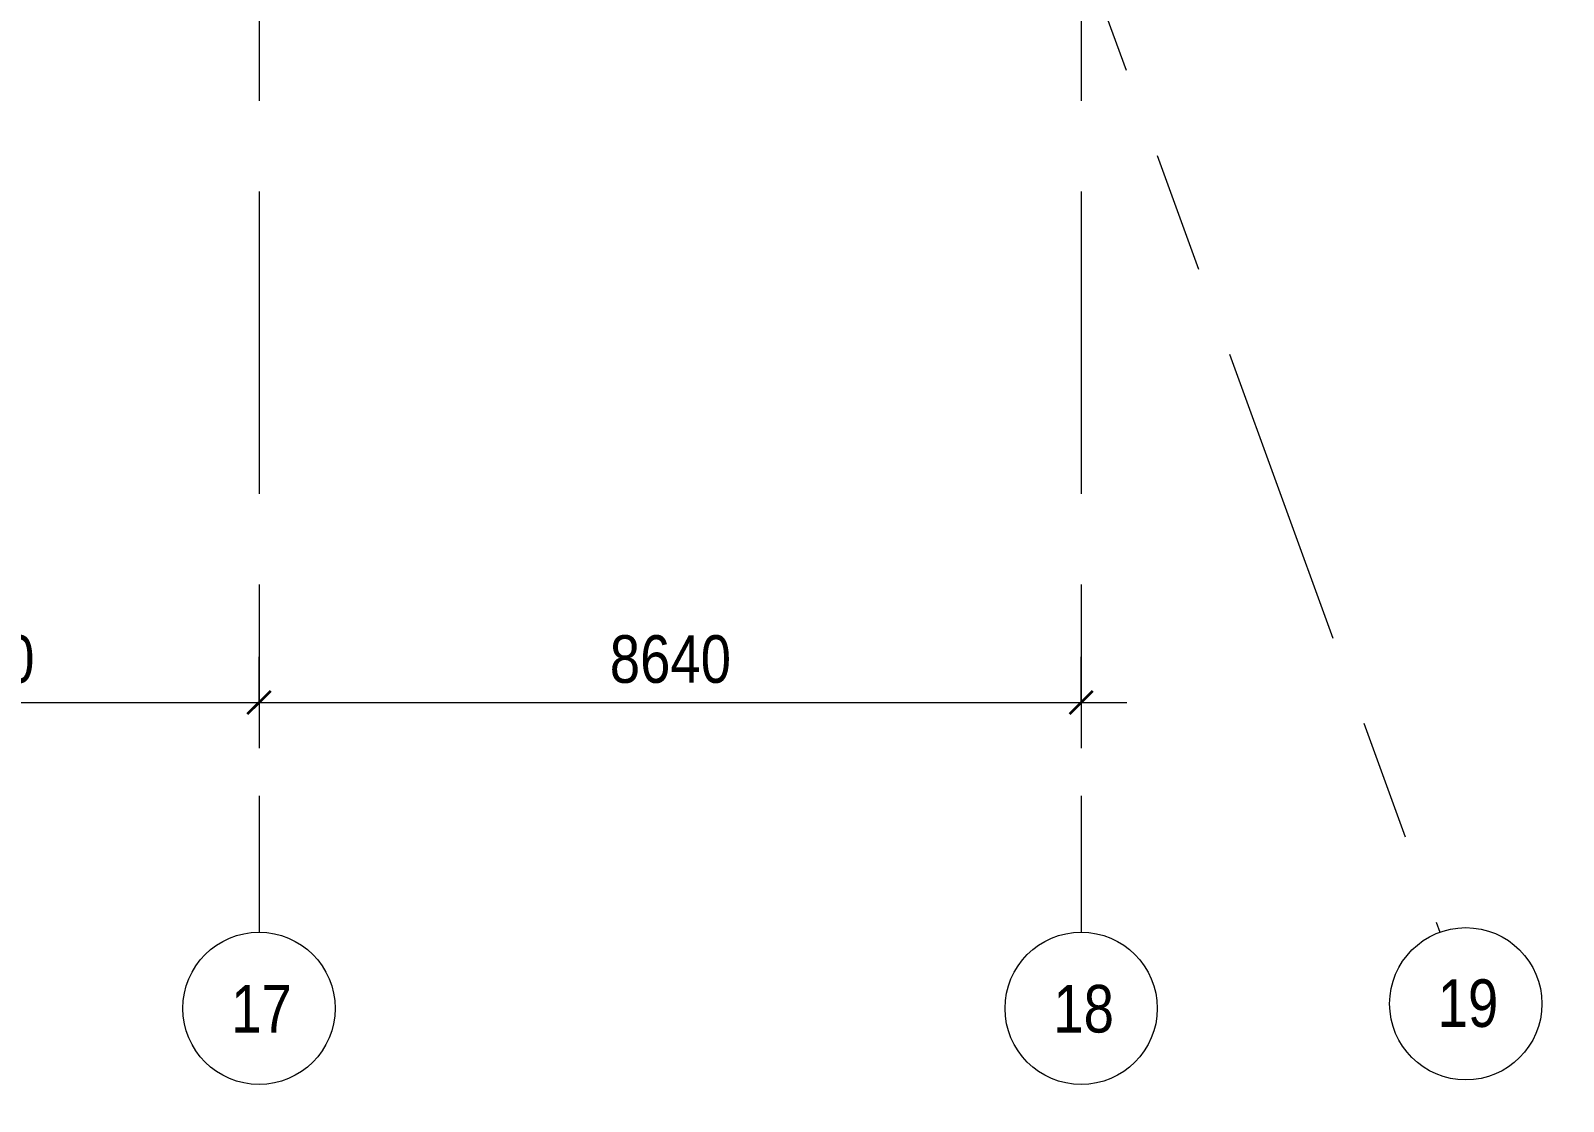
# Model space of a CAD drawing. Header units: millimetres. Extents: x 92932 to 275892, y -43515 to 30371.
# Drawn here: x 139132 to 155240, y -43515 to -32264 of the extents above; entities that cross this region are included whole.
import ezdxf

# ---------------------------------------------------------------- set-up
doc = ezdxf.new("R2010")
doc.units = ezdxf.units.MM
doc.linetypes.add('Осевые', pattern=[6350, 1270, -952.5, 3175, -952.5])
for name, color, linetype, lineweight in [('Оси', 7, 'Continuous', 9), ('Оси-1', 7, 'Осевые', 9), ('Оси-2', 7, 'Continuous', 18), ('Размеры', 7, 'Continuous', 9), ('Размеры-200', 7, 'Continuous', 9)]:
    doc.layers.add(name, color=color, linetype=linetype, lineweight=lineweight)
doc.styles.add('Arial Narrow', font='Arial Narrow.ttf', dxfattribs={"height": 500})
doc.dimstyles.new('Диагональ_-_2_5_мм_Arial_narrow', dxfattribs={"dimscale": 304.8, "dimtxt": 511.715487, "dimasz": 0.787402, "dimexe": 1.574803, "dimexo": 0.0625, "dimgap": 0.19685, "dimtad": 1, "dimdec": 0, "dimzin": 0, "dimdsep": 46, "dimtxsty": 'Arial Narrow', "dimblk1": 'OBLIQUE', "dimblk2": 'OBLIQUE', "dimsah": 1, "dimcen": 0.09, "dimdle": 1.574803, "dimazin": 0, "dimtfac": 1, "dimtdec": 4, "dimtix": 1, "dimtmove": 0, "dimatfit": 3, "dimfxl": 1.574803, "dimfxlon": 1, "dimtvp": 1, "dimtolj": 1, "dimtzin": 0, "dimarcsym": 2})

# ---------------------------------------------------------------- blocks, each defined once
blk = doc.blocks.new('Ось сетки - По умолчанию 2-349628-План 3-го этажа на отм_ _2_700')
at = {"layer": 'Оси-2'}
blk.add_circle((0, 0), 4, dxfattribs=at)
blk = doc.blocks.new('DIMBLOCK7-План 3-го этажа на отм_ _2_700')
at = {"layer": 'Размеры-200', "lineweight": 35, "transparency": 16777216}
for points in [[(135532, -39324), (135652, -39204), (135412, -39444)], [(141532, -39324), (141652, -39204), (141412, -39444)]]:
    blk.add_hatch(color=256, dxfattribs=at).paths.add_polyline_path(points, flags=0)
at = {"layer": 'Размеры-200', "transparency": 16777216}
for p, q in [((135532, -38844), (135532, -39804)), ((135532, -39324), (135532, -38844)), ((141532, -38844), (141532, -39804)), ((141532, -39324), (141532, -38844)), ((135532, -39324), (141532, -39324))]:
    blk.add_line(p, q, dxfattribs=at)
at = {"layer": 'Размеры-200', "lineweight": 35, "transparency": 16777216}
for p, q in [((135652, -39204), (135412, -39444)), ((135532, -39324), (135652, -39204)), ((141652, -39204), (141412, -39444)), ((141532, -39324), (141652, -39204)), ((135412, -39444), (135532, -39324)), ((141412, -39444), (141532, -39324))]:
    blk.add_line(p, q, dxfattribs=at)
at = {"layer": 'Размеры-200', "color": 0, "transparency": 16777216, "insert": (137898, -38617), "char_height": 500, "width": 1520.53, "attachment_point": 1, "line_spacing_factor": 0.974696, "style": 'Arial Narrow'}
blk.add_mtext('6000', dxfattribs=at)
blk = doc.blocks.new('_Oblique')
at = {"color": 0, "linetype": 'ByBlock', "lineweight": -2}
blk.add_line((-0.5, -0.5), (0.5, 0.5), dxfattribs=at)
blk = doc.blocks.new('DIMBLOCK8-План 3-го этажа на отм_ _2_700')
at = {"layer": 'Размеры-200', "lineweight": 35, "transparency": 16777216}
for points in [[(141532, -39324), (141652, -39204), (141412, -39444)], [(150172, -39324), (150292, -39204), (150052, -39444)]]:
    blk.add_hatch(color=256, dxfattribs=at).paths.add_polyline_path(points, flags=0)
at = {"layer": 'Размеры-200', "transparency": 16777216}
for p, q in [((141532, -38844), (141532, -39804)), ((141532, -39324), (141532, -38844)), ((150172, -38844), (150172, -39804)), ((150172, -39324), (150172, -38844)), ((141532, -39324), (150652, -39324))]:
    blk.add_line(p, q, dxfattribs=at)
at = {"layer": 'Размеры-200', "lineweight": 35, "transparency": 16777216}
for p, q in [((141652, -39204), (141412, -39444)), ((141532, -39324), (141652, -39204)), ((150292, -39204), (150052, -39444)), ((150172, -39324), (150292, -39204)), ((141412, -39444), (141532, -39324)), ((150052, -39444), (150172, -39324))]:
    blk.add_line(p, q, dxfattribs=at)
at = {"layer": 'Размеры-200', "color": 0, "transparency": 16777216, "insert": (145218, -38617), "char_height": 500, "width": 1520.53, "attachment_point": 1, "line_spacing_factor": 0.974696, "style": 'Arial Narrow'}
blk.add_mtext('8640', dxfattribs=at)

msp = doc.modelspace()

# ---------------------------------------------------------------- linework, layer by layer
at = {"layer": 'Оси-1'}
for p, q in [((129251.3, 26095.3), (153940.5, -41737.8)), ((141531.6, 25417.1), (141531.6, -41737.8)), ((150171.6, 25417.1), (150171.6, -41737.8))]:
    msp.add_line(p, q, dxfattribs=at)

# ---------------------------------------------------------------- block references
at = {"layer": 'Оси-2', "xscale": 199.9999999999999, "yscale": 199.9999999999999, "zscale": 199.9999999999999}
for p, rotation in [((154214.1, -42489.6), 199.9999999999993), ((141531.6, -42537.8), 180), ((150171.6, -42537.8), 180)]:
    msp.add_blockref('Ось сетки - По умолчанию 2-349628-План 3-го этажа на отм_ _2_700', p, dxfattribs=dict(at, rotation=rotation))

# ---------------------------------------------------------------- texts
at = {"layer": 'Оси', "char_height": 500, "width": 769.62, "attachment_point": 1, "style": 'Arial Narrow'}
for s, insert in [('17', (141239.4, -42291.7)), ('18', (149879.4, -42291.7)), ('19', (153918.7, -42232.8))]:
    msp.add_mtext(s, dxfattribs=dict(at, insert=insert))

# ---------------------------------------------------------------- dimensions: what is measured, and where the dimension line sits
at = {"layer": 'Размеры'}
for base, p1, p2, override, picture, middle in [((141531.6, -39323.6), (135531.6, -38843.6), (141531.6, -38843.6), {"dimpost": '<>', "dimfxl": 6000}, 'DIMBLOCK7-План 3-го этажа на отм_ _2_700', (138531.6, -39008.3)), ((150171.6, -39323.6), (141531.6, -38843.6), (150171.6, -38843.6), {"dimpost": '<>', "dimfxl": 8640}, 'DIMBLOCK8-План 3-го этажа на отм_ _2_700', (145851.6, -39008.3))]:
    dim = msp.add_linear_dim(base=base, p1=p1, p2=p2, dimstyle='Диагональ_-_2_5_мм_Arial_narrow', override=override, dxfattribs=at)
    dim.commit()
    dim.dimension.update_dxf_attribs({"geometry": picture, "text_midpoint": middle})

doc.saveas('drawing.dxf')
